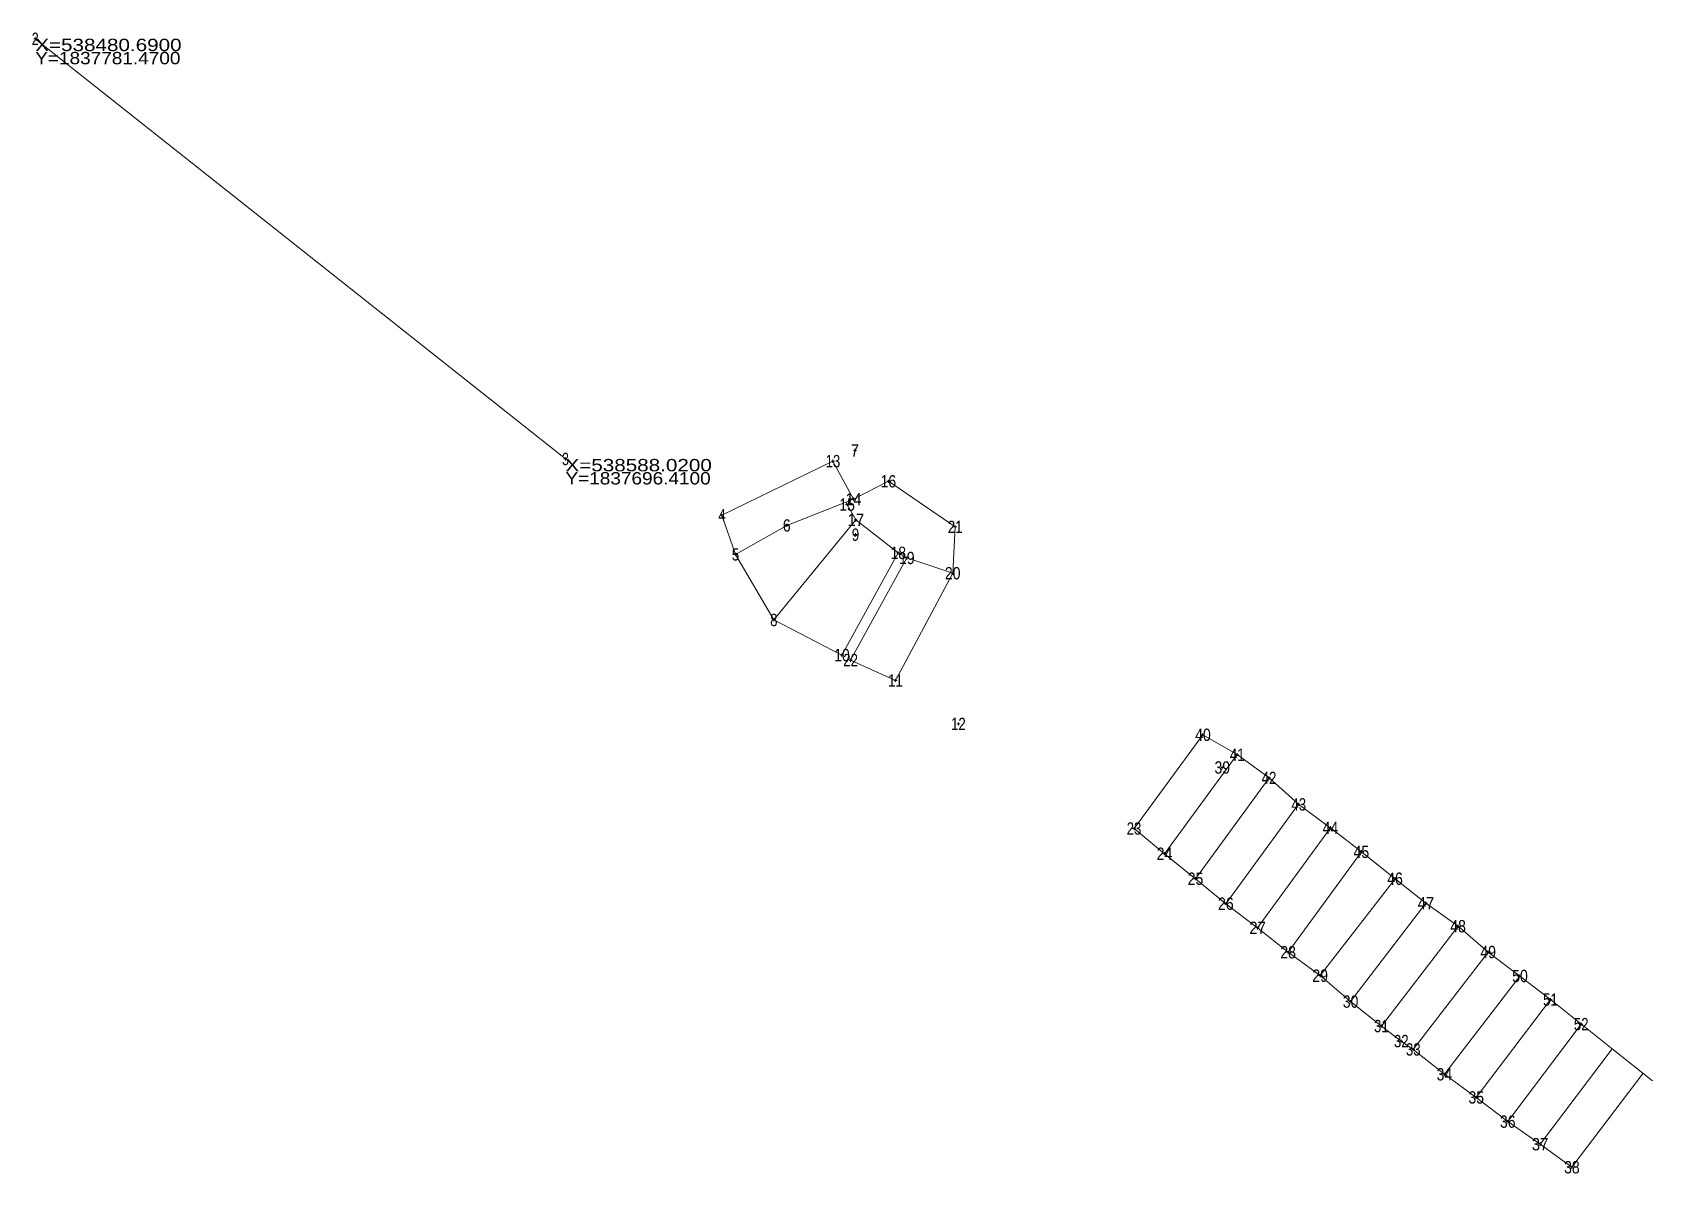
# Model space of a CAD drawing. Header units: metres. Extents: x 538196 to 538808, y 1837049 to 1837783.
# Drawn here: x 538480.1 to 538808.1, y 1837551.8 to 1837782.8 of the extents above.
import ezdxf
from ezdxf.enums import TextEntityAlignment as Align

# ---------------------------------------------------------------- set-up
doc = ezdxf.new("R2010")
doc.units = ezdxf.units.M
doc.layers.add('11', color=7, linetype='Continuous', lineweight=13)
doc.layers.add('15', color=7, linetype='Continuous', lineweight=13)
doc.layers.add('12', color=7, linetype='Continuous')

msp = doc.modelspace()

# ---------------------------------------------------------------- linework, layer by layer
at = {"layer": '11'}
for p, q in [((538481, 1837781.47), (538480.38, 1837781.47)), ((538480.69, 1837781.16), (538480.69, 1837781.78)), ((538646.93, 1837698.14), (538646.3, 1837698.14)), ((538646.61, 1837697.83), (538646.61, 1837698.45)), ((538588.33, 1837696.41), (538587.71, 1837696.41)), ((538588.02, 1837696.1), (538588.02, 1837696.73)), ((538642.47, 1837695.97), (538641.84, 1837695.97)), ((538642.16, 1837695.66), (538642.16, 1837696.28)), ((538653.69, 1837691.89), (538653.06, 1837691.89)), ((538653.38, 1837691.58), (538653.38, 1837692.21)), ((538646.66, 1837688.27), (538646.03, 1837688.27)), ((538646.34, 1837687.96), (538646.34, 1837688.58)), ((538620, 1837685.02), (538619.38, 1837685.02)), ((538619.69, 1837684.71), (538619.69, 1837685.33)), ((538645.33, 1837687.17), (538644.7, 1837687.17)), ((538645.02, 1837686.86), (538645.02, 1837687.48)), ((538646.79, 1837683.76), (538646.79, 1837684.38)), ((538633.14, 1837682.95), (538632.51, 1837682.95)), ((538632.82, 1837682.64), (538632.82, 1837683.26)), ((538647.05, 1837681.09), (538646.42, 1837681.09)), ((538647.1, 1837684.07), (538646.48, 1837684.07)), ((538646.73, 1837680.78), (538646.73, 1837681.4)), ((538667.22, 1837682.66), (538666.6, 1837682.66)), ((538666.91, 1837682.34), (538666.91, 1837682.97)), ((538655.38, 1837677.09), (538655.38, 1837677.71)), ((538622.76, 1837677.09), (538622.13, 1837677.09)), ((538622.44, 1837676.78), (538622.44, 1837677.4)), ((538655.7, 1837677.4), (538655.07, 1837677.4)), ((538657.42, 1837676.37), (538656.8, 1837676.37)), ((538657.11, 1837676.06), (538657.11, 1837676.68)), ((538666.71, 1837673.29), (538666.09, 1837673.29)), ((538666.4, 1837672.98), (538666.4, 1837673.6)), ((538630.51, 1837663.82), (538629.89, 1837663.82)), ((538630.2, 1837663.51), (538630.2, 1837664.13)), ((538644.3, 1837656.71), (538643.67, 1837656.71)), ((538643.98, 1837656.39), (538643.98, 1837657.02)), ((538646.05, 1837655.7), (538645.43, 1837655.7)), ((538645.74, 1837655.38), (538645.74, 1837656.01)), ((538655.14, 1837651.59), (538654.52, 1837651.59)), ((538654.83, 1837651.28), (538654.83, 1837651.9)), ((538667.88, 1837642.78), (538667.25, 1837642.78)), ((538667.57, 1837642.47), (538667.57, 1837643.09)), ((538717.37, 1837640.58), (538716.75, 1837640.58)), ((538717.06, 1837640.26), (538717.06, 1837640.89)), ((538724.32, 1837636.55), (538723.69, 1837636.55)), ((538724, 1837636.24), (538724, 1837636.86)), ((538721.29, 1837633.96), (538720.66, 1837633.96)), ((538720.97, 1837633.65), (538720.97, 1837634.27)), ((538730.75, 1837631.84), (538730.12, 1837631.84)), ((538730.44, 1837631.53), (538730.44, 1837632.15)), ((538736.77, 1837626.49), (538736.14, 1837626.49)), ((538736.46, 1837626.18), (538736.46, 1837626.8)), ((538742.86, 1837621.43), (538742.86, 1837622.05)), ((538703.42, 1837621.6), (538702.8, 1837621.6)), ((538703.11, 1837621.29), (538703.11, 1837621.92)), ((538743.17, 1837621.74), (538742.55, 1837621.74)), ((538709.59, 1837616.5), (538708.97, 1837616.5)), ((538709.28, 1837616.19), (538709.28, 1837616.81)), ((538749.45, 1837616.89), (538748.82, 1837616.89)), ((538749.14, 1837616.57), (538749.14, 1837617.2)), ((538715.87, 1837611.45), (538715.25, 1837611.45)), ((538715.56, 1837611.14), (538715.56, 1837611.76)), ((538756.25, 1837611.45), (538755.62, 1837611.45)), ((538755.94, 1837611.14), (538755.94, 1837611.76)), ((538722, 1837606.38), (538721.37, 1837606.38)), ((538721.69, 1837606.07), (538721.69, 1837606.7)), ((538762.51, 1837606.48), (538761.88, 1837606.48)), ((538762.2, 1837606.17), (538762.2, 1837606.8)), ((538728.43, 1837601.49), (538727.81, 1837601.49)), ((538728.12, 1837601.18), (538728.12, 1837601.8)), ((538769.01, 1837601.82), (538768.38, 1837601.82)), ((538768.7, 1837601.51), (538768.7, 1837602.13)), ((538734.61, 1837596.56), (538733.99, 1837596.56)), ((538734.3, 1837596.25), (538734.3, 1837596.87)), ((538775.1, 1837596.62), (538774.48, 1837596.62)), ((538774.79, 1837596.3), (538774.79, 1837596.93)), ((538741.09, 1837591.82), (538740.47, 1837591.82)), ((538740.78, 1837591.51), (538740.78, 1837592.14)), ((538781.54, 1837591.75), (538780.92, 1837591.75)), ((538781.23, 1837591.44), (538781.23, 1837592.06)), ((538747.25, 1837586.58), (538746.63, 1837586.58)), ((538746.94, 1837586.27), (538746.94, 1837586.89)), ((538787.72, 1837586.97), (538787.1, 1837586.97)), ((538787.41, 1837586.65), (538787.41, 1837587.28)), ((538753.49, 1837581.62), (538752.87, 1837581.62)), ((538753.18, 1837581.31), (538753.18, 1837581.93)), ((538793.95, 1837582.01), (538793.32, 1837582.01)), ((538793.64, 1837581.7), (538793.64, 1837582.32)), ((538757.52, 1837578.58), (538756.9, 1837578.58)), ((538757.21, 1837578.27), (538757.21, 1837578.89)), ((538759.95, 1837576.89), (538759.32, 1837576.89)), ((538759.64, 1837576.58), (538759.64, 1837577.21)), ((538766.25, 1837571.86), (538765.63, 1837571.86)), ((538765.94, 1837571.55), (538765.94, 1837572.18)), ((538772.69, 1837567.18), (538772.07, 1837567.18)), ((538772.38, 1837566.86), (538772.38, 1837567.49)), ((538779.06, 1837562.28), (538778.44, 1837562.28)), ((538778.75, 1837561.96), (538778.75, 1837562.59)), ((538785.61, 1837557.7), (538784.99, 1837557.7)), ((538785.3, 1837557.39), (538785.3, 1837558.02)), ((538791.74, 1837552.73), (538791.74, 1837553.35)), ((538792.05, 1837553.04), (538791.43, 1837553.04))]:
    msp.add_line(p, q, dxfattribs=at)
at = {"layer": '15'}
for p, q in [((538480.69, 1837781.47), (538588.02, 1837696.41)), ((538653.38, 1837691.89), (538646.34, 1837688.27)), ((538655.38, 1837677.4), (538643.98, 1837656.71)), ((538657.1, 1837676.38), (538645.71, 1837655.71)), ((538655.38, 1837677.4), (538657.1, 1837676.38)), ((538630.2, 1837663.82), (538643.98, 1837656.71)), ((538742.84, 1837621.76), (538736.42, 1837626.53)), ((538728.12, 1837601.49), (538742.86, 1837621.74)), ((538772.38, 1837567.18), (538787.41, 1837586.97)), ((538778.75, 1837562.28), (538793.64, 1837582.01)), ((538799.9, 1837577.03), (538785.3, 1837557.7)), ((538791.74, 1837553.04), (538806.16, 1837572.05))]:
    msp.add_line(p, q, dxfattribs=at)
for points in [[(538619.69, 1837685.02), (538642.16, 1837695.97), (538646.34, 1837688.27)], [(538666.4, 1837673.29), (538666.91, 1837682.66), (538653.38, 1837691.89)], [(538646.34, 1837688.27), (538632.82, 1837682.95), (538622.44, 1837677.09), (538619.69, 1837685.02)], [(538655.38, 1837677.4), (538646.79, 1837684.07), (538644.75, 1837687.64)], [(538622.44, 1837677.09), (538630.2, 1837663.82), (538646.79, 1837684.07)], [(538645.71, 1837655.71), (538654.83, 1837651.59), (538666.4, 1837673.29), (538657.11, 1837676.37)], [(538703.11, 1837621.61), (538717.06, 1837640.58), (538723.98, 1837636.56), (538709.28, 1837616.5)], [(538723.98, 1837636.56), (538730.44, 1837631.84), (538715.56, 1837611.45)], [(538730.44, 1837631.84), (538736.42, 1837626.53), (538721.69, 1837606.39)], [(538703.11, 1837621.61), (538709.28, 1837616.5), (538715.56, 1837611.45), (538721.69, 1837606.39), (538728.12, 1837601.49), (538734.3, 1837596.56), (538740.78, 1837591.82), (538746.94, 1837586.58), (538753.18, 1837581.62), (538757.21, 1837578.58), (538759.64, 1837576.89), (538765.94, 1837571.86), (538772.38, 1837567.18), (538778.75, 1837562.28), (538785.3, 1837557.7), (538791.74, 1837553.04)], [(538742.86, 1837621.74), (538749.13, 1837616.89), (538734.3, 1837596.56)], [(538749.13, 1837616.89), (538755.94, 1837611.45), (538740.78, 1837591.82)], [(538755.94, 1837611.45), (538762.2, 1837606.48), (538746.94, 1837586.58)], [(538753.18, 1837581.62), (538768.7, 1837601.82), (538762.2, 1837606.48)], [(538768.7, 1837601.82), (538774.79, 1837596.61), (538759.64, 1837576.89)], [(538765.94, 1837571.86), (538781.23, 1837591.75), (538774.79, 1837596.61)], [(538781.23, 1837591.75), (538787.41, 1837586.97), (538799.9, 1837577.03), (538808.08, 1837570.52)]]:
    msp.add_lwpolyline(points, dxfattribs=at)

# ---------------------------------------------------------------- texts
at = {"layer": '12'}
for s, width, p in [('2', 0.75, (538480.69, 1837780.22)), ('3', 0.75, (538588.025, 1837695.16)), ('7', 0.9, (538646.605, 1837696.89)), ('13', 0.8, (538642.16, 1837694.72)), ('16', 0.85, (538653.385, 1837690.64)), ('15', 0.85, (538645.02, 1837685.92)), ('14', 0.85, (538646.34, 1837687.02)), ('4', 0.8, (538619.695, 1837683.77)), ('17', 0.9, (538646.79, 1837682.82)), ('6', 0.85, (538632.82, 1837681.7)), ('9', 0.8, (538646.73, 1837679.84)), ('21', 0.8, (538666.905, 1837681.41)), ('5', 0.8, (538622.435, 1837675.84)), ('18', 0.85, (538655.385, 1837676.15)), ('19', 0.85, (538657.115, 1837675.12)), ('20', 0.85, (538666.405, 1837672.04)), ('8', 0.8, (538630.2, 1837662.57)), ('10', 0.85, (538643.985, 1837655.46)), ('22', 0.8, (538645.735, 1837654.45)), ('11', 0.8, (538654.825, 1837650.34)), ('12', 0.8, (538667.565, 1837641.53)), ('40', 0.85, (538717.065, 1837639.33)), ('39', 0.85, (538720.975, 1837632.71)), ('41', 0.8, (538723.995, 1837635.3)), ('42', 0.8, (538730.435, 1837630.59)), ('43', 0.8, (538736.46, 1837625.24)), ('23', 0.8, (538703.11, 1837620.36)), ('44', 0.85, (538742.86, 1837620.49)), ('24', 0.85, (538709.28, 1837615.25)), ('45', 0.85, (538749.13, 1837615.64)), ('25', 0.85, (538715.56, 1837610.2)), ('46', 0.85, (538755.945, 1837610.2)), ('26', 0.85, (538721.695, 1837605.14)), ('47', 0.9, (538762.2, 1837605.23)), ('27', 0.9, (538728.12, 1837600.24)), ('48', 0.85, (538768.705, 1837600.57)), ('28', 0.85, (538734.305, 1837595.31)), ('49', 0.85, (538774.795, 1837595.36)), ('29', 0.85, (538740.785, 1837590.57)), ('50', 0.85, (538781.235, 1837590.5)), ('30', 0.85, (538746.945, 1837585.33)), ('51', 0.8, (538787.405, 1837585.72)), ('31', 0.8, (538753.175, 1837580.37)), ('52', 0.8, (538793.635, 1837580.76)), ('32', 0.8, (538757.205, 1837577.33)), ('33', 0.8, (538759.64, 1837575.64)), ('34', 0.85, (538765.94, 1837570.61)), ('35', 0.85, (538772.38, 1837565.93)), ('36', 0.85, (538778.755, 1837561.03)), ('37', 0.9, (538785.3, 1837556.45)), ('38', 0.85, (538791.745, 1837551.79))]:
    msp.add_text(s, height=2.5, dxfattribs=dict(at, width=width)).set_placement(p, align=Align.CENTER)
at = {"layer": '15'}
for s, width, p in [('X=538480.6900', 1.25, (538480.69, 1837778.97)), ('Y=1837781.4700', 1.15, (538480.69, 1837776.31)), ('X=538588.0200', 1.25, (538588.02, 1837693.91)), ('Y=1837696.4100', 1.15, (538588.02, 1837691.25))]:
    msp.add_text(s, height=2.5, dxfattribs=dict(at, width=width)).set_placement(p)

doc.saveas('drawing.dxf')
